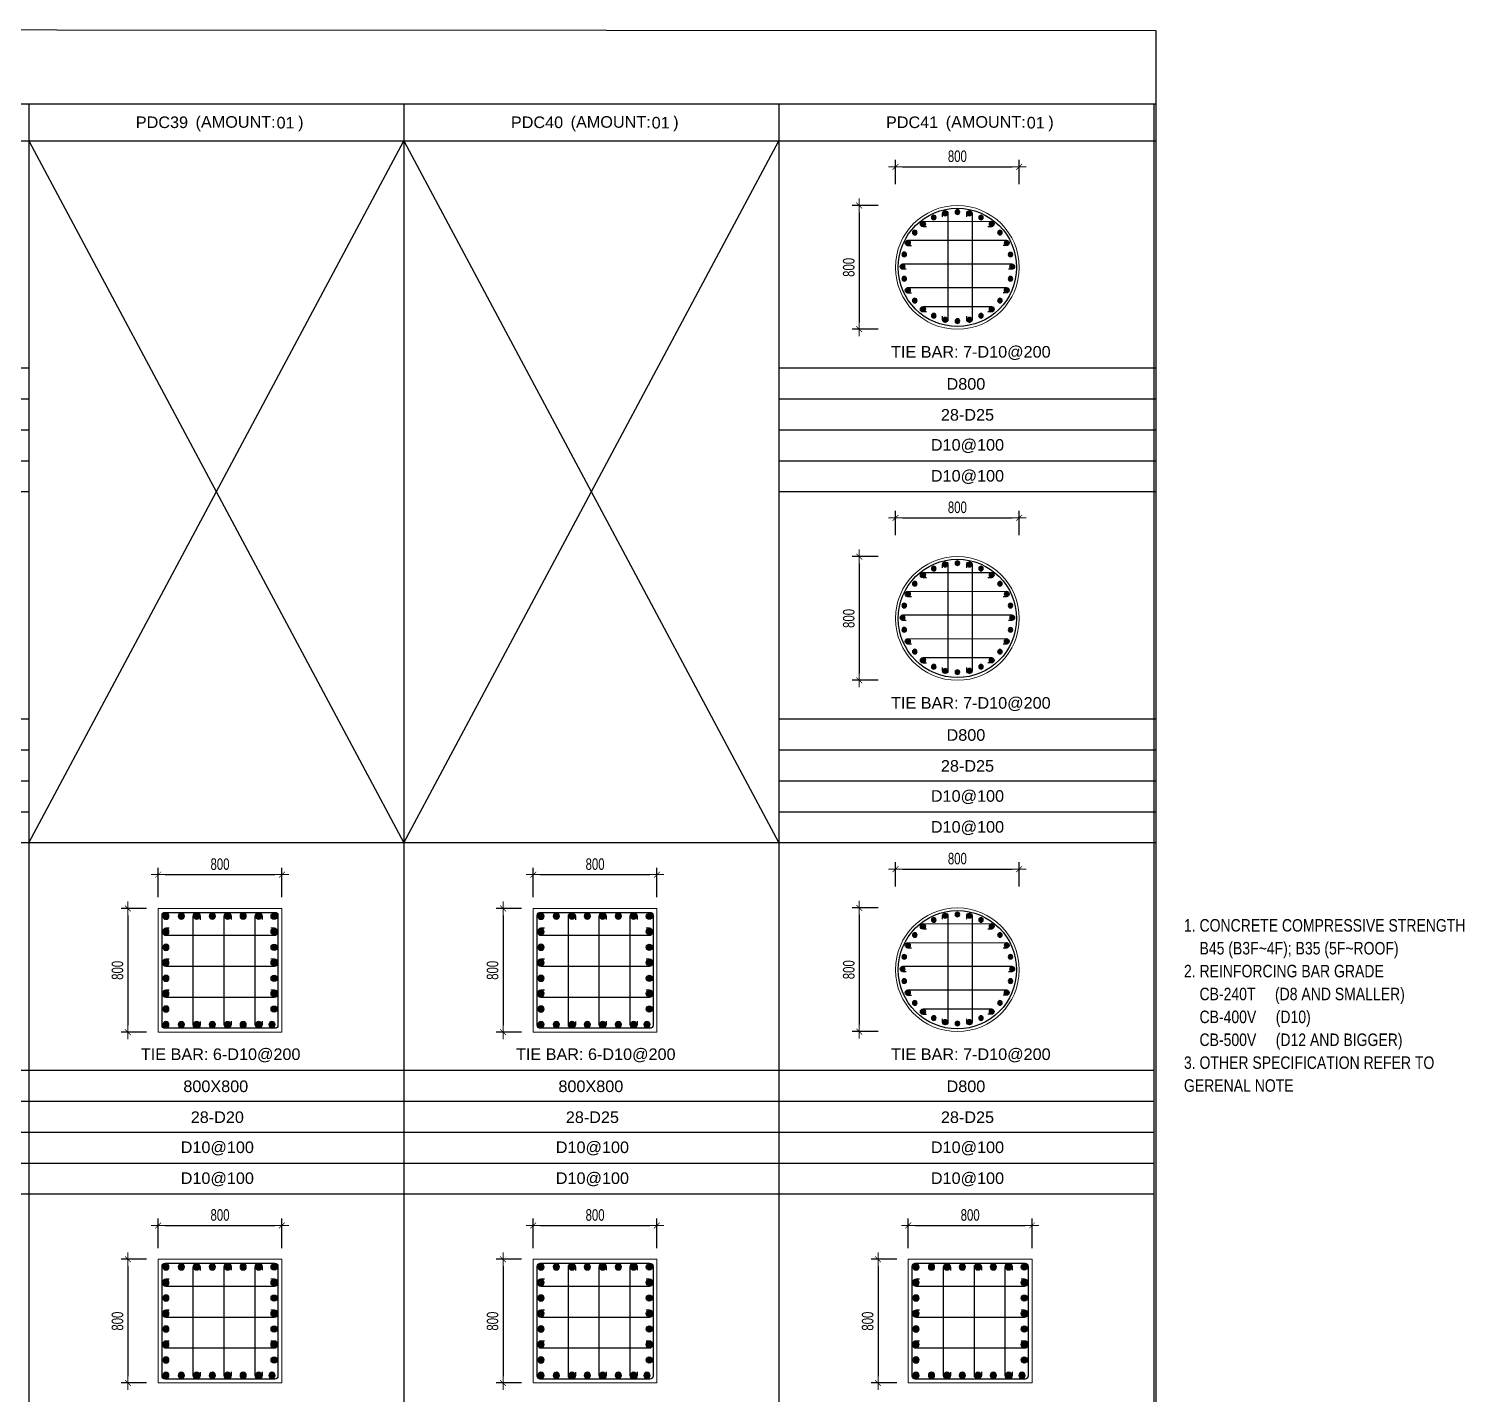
# Model space of a CAD drawing. Header units: millimetres. Extents: x 49323 to 538172, y -39336 to 181761.
# Drawn here: x 276176 to 285462, y 76256 to 85089 of the extents above; entities that cross this region are included whole.
import ezdxf
from ezdxf.enums import TextEntityAlignment as Align

# ---------------------------------------------------------------- set-up
doc = ezdxf.new("R2010")
doc.units = ezdxf.units.MM
doc.linetypes.add('CENTER2', pattern=[1.125, 0.75, -0.125, 0.125, -0.125])
doc.layers.get('Defpoints').update_dxf_attribs({"color": 151, "lineweight": 9})
for name, color, linetype in [('2', 2, 'Continuous'), ('A-ANNO-LEAD', 4, 'Continuous'), ('CEN', 1, 'CENTER2'), ('STL', 3, 'Continuous'), ('TIT1', 3, 'Continuous')]:
    doc.layers.add(name, color=color, linetype=linetype)
doc.layers.add('NDC_S_CONTINUOUS', color=3, linetype='Continuous', lineweight=20)
doc.layers.add('NDC_S_DIM', color=1, linetype='Continuous', lineweight=15)
doc.styles.add('ARIAL', font='arial.ttf', dxfattribs={"width": 0.8})
doc.styles.add('NDC_ARIAL', font='arial.ttf', dxfattribs={"width": 0.85})
doc.styles.add('NDC_DIM', font='', dxfattribs={"width": 0.75})
doc.styles.get('NDC_DIM').set_extended_font_data('Dotum')
doc.dimstyles.new('NDC_dim_30', dxfattribs={"dimscale": 30, "dimtxt": 2.5, "dimasz": 1.5, "dimexe": 1.5, "dimexo": 2.5, "dimgap": 1, "dimtad": 1, "dimdec": 0, "dimzin": 0, "dimdsep": 46, "dimtxsty": 'NDC_DIM', "dimblk": 'DIMMARK', "dimcen": 0.09, "dimdle": 1.2, "dimclrd": 1, "dimclre": 1, "dimclrt": 3, "dimadec": 0, "dimazin": 0, "dimtfac": 1, "dimtdec": 0, "dimtix": 1, "dimtofl": 0, "dimtmove": 0, "dimatfit": 3, "dimfxl": 8, "dimfxlon": 1, "dimtolj": 1, "dimtzin": 0, "dimarcsym": 0})

# ---------------------------------------------------------------- blocks, each defined once
blk = doc.blocks.new('GN')
at = {"layer": 'TIT1', "insert": (0, 0), "char_height": 81, "width": 1996.298, "attachment_point": 1, "line_spacing_factor": 1.096296, "style": 'ARIAL'}
blk.add_mtext('\\A1;1. CONCRETE COMPRESSIVE STRENGTH\\P    B45 (B3F~4F); B35 (5F~ROOF)\\P2. REINFORCING BAR GRADE\\P    CB-240T     (D8 AND SMALLER)\\P    CB-400V     (D10)\\P    CB-500V     (D12 AND BIGGER)\\P3. OTHER SPECIFICATION REFER TO GERENAL NOTE ', dxfattribs=at)
blk = doc.blocks.new('8')
at = {"layer": '2'}
blk.add_hatch(color=256, dxfattribs=at).paths.add_polyline_path([(20, 0, 0.386127), (1.9, 19.9), (-1.9, 19.9, 0.386127), (-20, 0, 1)])
blk.add_circle((0, 0), 20, dxfattribs=at)
blk = doc.blocks.new('5')
at = {"layer": 'CEN', "rotation": 180}
blk.add_blockref('8', (0, 0), dxfattribs=at)
blk = doc.blocks.new('DIMMARK')
at = {"layer": 'NDC_S_DIM', "color": 1}
blk.add_line((-1.5, 0), (1, 0), dxfattribs=at)
at = {"layer": 'NDC_S_DIM', "color": 2, "const_width": 0.1}
blk.add_lwpolyline([(-0.42, -0.42), (0.42, 0.42)], dxfattribs=at)
blk = doc.blocks.new('*D1680')
at = {"layer": 'Defpoints', "color": 0, "ltscale": 40, "transparency": 16777216}
for p in [(277813.3, 77347.9), (277013.3, 77126.5), (277813.3, 77126.5)]:
    blk.add_point(p, dxfattribs=at)
at = {"layer": 'NDC_S_DIM', "color": 1, "lineweight": -2, "ltscale": 40, "transparency": 16777216}
for p, q in [((277013.3, 77201.5), (277013.3, 77392.9)), ((277813.3, 77201.5), (277813.3, 77392.9)), ((277058.3, 77347.9), (277768.3, 77347.9))]:
    blk.add_line(p, q, dxfattribs=at)
at = {"layer": 'NDC_S_DIM', "color": 1, "lineweight": -2, "ltscale": 40, "transparency": 16777216, "xscale": 45, "yscale": 45, "zscale": 45, "rotation": 180}
blk.add_blockref('DIMMARK', (277013.3, 77347.9), dxfattribs=at)
at = {"layer": 'NDC_S_DIM', "color": 1, "lineweight": -2, "ltscale": 40, "transparency": 16777216, "xscale": 45, "yscale": 45, "zscale": 45}
blk.add_blockref('DIMMARK', (277813.3, 77347.9), dxfattribs=at)
at = {"layer": 'NDC_S_DIM', "color": 3, "ltscale": 40, "transparency": 16777216, "insert": (277413.3, 77415.5), "char_height": 75, "attachment_point": 5, "style": 'NDC_DIM'}
blk.add_mtext('\\A1;800', dxfattribs=at)
blk = doc.blocks.new('*D1681')
at = {"layer": 'Defpoints', "color": 0, "ltscale": 40, "transparency": 16777216}
for p in [(277013.3, 77129.1), (276818, 76329.1), (277013.3, 76329.1)]:
    blk.add_point(p, dxfattribs=at)
at = {"layer": 'NDC_S_DIM', "color": 1, "lineweight": -2, "ltscale": 40, "transparency": 16777216}
for p, q in [((276938.3, 77129.1), (276773, 77129.1)), ((276818, 77084.1), (276818, 76374.1)), ((276938.3, 76329.1), (276773, 76329.1))]:
    blk.add_line(p, q, dxfattribs=at)
at = {"layer": 'NDC_S_DIM', "color": 1, "lineweight": -2, "ltscale": 40, "transparency": 16777216, "xscale": 45, "yscale": 45, "zscale": 45}
for p, rotation in [((276818, 77129.1), 90), ((276818, 76329.1), 270)]:
    blk.add_blockref('DIMMARK', p, dxfattribs=dict(at, rotation=rotation))
at = {"layer": 'NDC_S_DIM', "color": 3, "ltscale": 40, "transparency": 16777216, "insert": (276750.4, 76729.1), "char_height": 75, "attachment_point": 5, "rotation": 90, "style": 'NDC_DIM'}
blk.add_mtext('\\A1;800', dxfattribs=at)
blk = doc.blocks.new('DÁDAS')
at = {"layer": 'TIT1', "color": 2, "style": 'NDC_ARIAL'}
blk.add_text('(AMOUNT:     )', height=75, dxfattribs=at).set_placement((-42061.2, 55767.2), align=Align.MIDDLE)
blk = doc.blocks.new('*D1682')
at = {"layer": 'Defpoints', "color": 0, "ltscale": 40, "transparency": 16777216}
for p in [(277813.3, 79617.3), (277013.3, 79396), (277813.3, 79396)]:
    blk.add_point(p, dxfattribs=at)
at = {"layer": 'NDC_S_DIM', "color": 1, "lineweight": -2, "ltscale": 40, "transparency": 16777216}
for p, q in [((277013.3, 79471), (277013.3, 79662.3)), ((277058.3, 79617.3), (277768.3, 79617.3)), ((277813.3, 79471), (277813.3, 79662.3))]:
    blk.add_line(p, q, dxfattribs=at)
at = {"layer": 'NDC_S_DIM', "color": 1, "lineweight": -2, "ltscale": 40, "transparency": 16777216, "xscale": 45, "yscale": 45, "zscale": 45, "rotation": 180}
blk.add_blockref('DIMMARK', (277013.3, 79617.3), dxfattribs=at)
at = {"layer": 'NDC_S_DIM', "color": 1, "lineweight": -2, "ltscale": 40, "transparency": 16777216, "xscale": 45, "yscale": 45, "zscale": 45}
blk.add_blockref('DIMMARK', (277813.3, 79617.3), dxfattribs=at)
at = {"layer": 'NDC_S_DIM', "color": 3, "ltscale": 40, "transparency": 16777216, "insert": (277413.3, 79684.9), "char_height": 75, "attachment_point": 5, "style": 'NDC_DIM'}
blk.add_mtext('\\A1;800', dxfattribs=at)
blk = doc.blocks.new('*D1683')
at = {"layer": 'Defpoints', "color": 0, "ltscale": 40, "transparency": 16777216}
for p in [(277013.3, 79398.5), (276818, 78598.5), (277013.3, 78598.5)]:
    blk.add_point(p, dxfattribs=at)
at = {"layer": 'NDC_S_DIM', "color": 1, "lineweight": -2, "ltscale": 40, "transparency": 16777216}
for p, q in [((276938.3, 79398.5), (276773, 79398.5)), ((276818, 79353.5), (276818, 78643.5)), ((276938.3, 78598.5), (276773, 78598.5))]:
    blk.add_line(p, q, dxfattribs=at)
at = {"layer": 'NDC_S_DIM', "color": 1, "lineweight": -2, "ltscale": 40, "transparency": 16777216, "xscale": 45, "yscale": 45, "zscale": 45}
for p, rotation in [((276818, 79398.5), 90), ((276818, 78598.5), 270)]:
    blk.add_blockref('DIMMARK', p, dxfattribs=dict(at, rotation=rotation))
at = {"layer": 'NDC_S_DIM', "color": 3, "ltscale": 40, "transparency": 16777216, "insert": (276750.4, 78998.5), "char_height": 75, "attachment_point": 5, "rotation": 90, "style": 'NDC_DIM'}
blk.add_mtext('\\A1;800', dxfattribs=at)
blk = doc.blocks.new('*D1170')
at = {"layer": 'Defpoints', "color": 0, "ltscale": 40, "transparency": 16777216}
for p in [(280239.4, 77347.9), (279439.4, 77126.5), (280239.4, 77126.5)]:
    blk.add_point(p, dxfattribs=at)
at = {"layer": 'NDC_S_DIM', "color": 1, "lineweight": -2, "ltscale": 40, "transparency": 16777216}
for p, q in [((279439.4, 77201.5), (279439.4, 77392.9)), ((280239.4, 77201.5), (280239.4, 77392.9)), ((279484.4, 77347.9), (280194.4, 77347.9))]:
    blk.add_line(p, q, dxfattribs=at)
at = {"layer": 'NDC_S_DIM', "color": 1, "lineweight": -2, "ltscale": 40, "transparency": 16777216, "xscale": 45, "yscale": 45, "zscale": 45, "rotation": 180}
blk.add_blockref('DIMMARK', (279439.4, 77347.9), dxfattribs=at)
at = {"layer": 'NDC_S_DIM', "color": 1, "lineweight": -2, "ltscale": 40, "transparency": 16777216, "xscale": 45, "yscale": 45, "zscale": 45}
blk.add_blockref('DIMMARK', (280239.4, 77347.9), dxfattribs=at)
at = {"layer": 'NDC_S_DIM', "color": 3, "ltscale": 40, "transparency": 16777216, "insert": (279839.4, 77415.5), "char_height": 75, "attachment_point": 5, "style": 'NDC_DIM'}
blk.add_mtext('\\A1;800', dxfattribs=at)
blk = doc.blocks.new('*D1171')
at = {"layer": 'Defpoints', "color": 0, "ltscale": 40, "transparency": 16777216}
for p in [(279439.4, 77129.1), (279244.1, 76329.1), (279439.4, 76329.1)]:
    blk.add_point(p, dxfattribs=at)
at = {"layer": 'NDC_S_DIM', "color": 1, "lineweight": -2, "ltscale": 40, "transparency": 16777216}
for p, q in [((279364.4, 77129.1), (279199.1, 77129.1)), ((279244.1, 77084.1), (279244.1, 76374.1)), ((279364.4, 76329.1), (279199.1, 76329.1))]:
    blk.add_line(p, q, dxfattribs=at)
at = {"layer": 'NDC_S_DIM', "color": 1, "lineweight": -2, "ltscale": 40, "transparency": 16777216, "xscale": 45, "yscale": 45, "zscale": 45}
for p, rotation in [((279244.1, 77129.1), 90), ((279244.1, 76329.1), 270)]:
    blk.add_blockref('DIMMARK', p, dxfattribs=dict(at, rotation=rotation))
at = {"layer": 'NDC_S_DIM', "color": 3, "ltscale": 40, "transparency": 16777216, "insert": (279176.5, 76729.1), "char_height": 75, "attachment_point": 5, "rotation": 90, "style": 'NDC_DIM'}
blk.add_mtext('\\A1;800', dxfattribs=at)
blk = doc.blocks.new('*D1172')
at = {"layer": 'Defpoints', "color": 0, "ltscale": 40, "transparency": 16777216}
for p in [(280239.4, 79617.3), (279439.4, 79396), (280239.4, 79396)]:
    blk.add_point(p, dxfattribs=at)
at = {"layer": 'NDC_S_DIM', "color": 1, "lineweight": -2, "ltscale": 40, "transparency": 16777216}
for p, q in [((279439.4, 79471), (279439.4, 79662.3)), ((279484.4, 79617.3), (280194.4, 79617.3)), ((280239.4, 79471), (280239.4, 79662.3))]:
    blk.add_line(p, q, dxfattribs=at)
at = {"layer": 'NDC_S_DIM', "color": 1, "lineweight": -2, "ltscale": 40, "transparency": 16777216, "xscale": 45, "yscale": 45, "zscale": 45, "rotation": 180}
blk.add_blockref('DIMMARK', (279439.4, 79617.3), dxfattribs=at)
at = {"layer": 'NDC_S_DIM', "color": 1, "lineweight": -2, "ltscale": 40, "transparency": 16777216, "xscale": 45, "yscale": 45, "zscale": 45}
blk.add_blockref('DIMMARK', (280239.4, 79617.3), dxfattribs=at)
at = {"layer": 'NDC_S_DIM', "color": 3, "ltscale": 40, "transparency": 16777216, "insert": (279839.4, 79684.9), "char_height": 75, "attachment_point": 5, "style": 'NDC_DIM'}
blk.add_mtext('\\A1;800', dxfattribs=at)
blk = doc.blocks.new('*D1173')
at = {"layer": 'Defpoints', "color": 0, "ltscale": 40, "transparency": 16777216}
for p in [(279439.4, 79398.5), (279244.1, 78598.5), (279439.4, 78598.5)]:
    blk.add_point(p, dxfattribs=at)
at = {"layer": 'NDC_S_DIM', "color": 1, "lineweight": -2, "ltscale": 40, "transparency": 16777216}
for p, q in [((279364.4, 79398.5), (279199.1, 79398.5)), ((279244.1, 79353.5), (279244.1, 78643.5)), ((279364.4, 78598.5), (279199.1, 78598.5))]:
    blk.add_line(p, q, dxfattribs=at)
at = {"layer": 'NDC_S_DIM', "color": 1, "lineweight": -2, "ltscale": 40, "transparency": 16777216, "xscale": 45, "yscale": 45, "zscale": 45}
for p, rotation in [((279244.1, 79398.5), 90), ((279244.1, 78598.5), 270)]:
    blk.add_blockref('DIMMARK', p, dxfattribs=dict(at, rotation=rotation))
at = {"layer": 'NDC_S_DIM', "color": 3, "ltscale": 40, "transparency": 16777216, "insert": (279176.5, 78998.5), "char_height": 75, "attachment_point": 5, "rotation": 90, "style": 'NDC_DIM'}
blk.add_mtext('\\A1;800', dxfattribs=at)
blk = doc.blocks.new('*D1180')
at = {"layer": 'Defpoints', "color": 0, "ltscale": 40, "transparency": 16777216}
for p in [(282665.5, 77347.9), (281865.5, 77126.5), (282665.5, 77126.5)]:
    blk.add_point(p, dxfattribs=at)
at = {"layer": 'NDC_S_DIM', "color": 1, "lineweight": -2, "ltscale": 40, "transparency": 16777216}
for p, q in [((281865.5, 77201.5), (281865.5, 77392.9)), ((282665.5, 77201.5), (282665.5, 77392.9)), ((281910.5, 77347.9), (282620.5, 77347.9))]:
    blk.add_line(p, q, dxfattribs=at)
at = {"layer": 'NDC_S_DIM', "color": 1, "lineweight": -2, "ltscale": 40, "transparency": 16777216, "xscale": 45, "yscale": 45, "zscale": 45, "rotation": 180}
blk.add_blockref('DIMMARK', (281865.5, 77347.9), dxfattribs=at)
at = {"layer": 'NDC_S_DIM', "color": 1, "lineweight": -2, "ltscale": 40, "transparency": 16777216, "xscale": 45, "yscale": 45, "zscale": 45}
blk.add_blockref('DIMMARK', (282665.5, 77347.9), dxfattribs=at)
at = {"layer": 'NDC_S_DIM', "color": 3, "ltscale": 40, "transparency": 16777216, "insert": (282265.5, 77415.5), "char_height": 75, "attachment_point": 5, "style": 'NDC_DIM'}
blk.add_mtext('\\A1;800', dxfattribs=at)
blk = doc.blocks.new('*D1181')
at = {"layer": 'Defpoints', "color": 0, "ltscale": 40, "transparency": 16777216}
for p in [(281865.5, 77129.1), (281670.2, 76329.1), (281865.5, 76329.1)]:
    blk.add_point(p, dxfattribs=at)
at = {"layer": 'NDC_S_DIM', "color": 1, "lineweight": -2, "ltscale": 40, "transparency": 16777216}
for p, q in [((281790.5, 77129.1), (281625.2, 77129.1)), ((281670.2, 77084.1), (281670.2, 76374.1)), ((281790.5, 76329.1), (281625.2, 76329.1))]:
    blk.add_line(p, q, dxfattribs=at)
at = {"layer": 'NDC_S_DIM', "color": 1, "lineweight": -2, "ltscale": 40, "transparency": 16777216, "xscale": 45, "yscale": 45, "zscale": 45}
for p, rotation in [((281670.2, 77129.1), 90), ((281670.2, 76329.1), 270)]:
    blk.add_blockref('DIMMARK', p, dxfattribs=dict(at, rotation=rotation))
at = {"layer": 'NDC_S_DIM', "color": 3, "ltscale": 40, "transparency": 16777216, "insert": (281602.6, 76729.1), "char_height": 75, "attachment_point": 5, "rotation": 90, "style": 'NDC_DIM'}
blk.add_mtext('\\A1;800', dxfattribs=at)
blk = doc.blocks.new('*D1220')
at = {"layer": 'Defpoints', "color": 0, "ltscale": 40, "transparency": 16777216}
for p in [(282582.7, 79653.2), (281782.7, 79465), (282582.7, 79465)]:
    blk.add_point(p, dxfattribs=at)
at = {"layer": 'NDC_S_DIM', "color": 1, "lineweight": -2, "ltscale": 40, "transparency": 16777216}
for p, q in [((281782.7, 79540), (281782.7, 79698.2)), ((282582.7, 79540), (282582.7, 79698.2)), ((281827.7, 79653.2), (282537.7, 79653.2))]:
    blk.add_line(p, q, dxfattribs=at)
at = {"layer": 'NDC_S_DIM', "color": 1, "lineweight": -2, "ltscale": 40, "transparency": 16777216, "xscale": 45, "yscale": 45, "zscale": 45, "rotation": 180}
blk.add_blockref('DIMMARK', (281782.7, 79653.2), dxfattribs=at)
at = {"layer": 'NDC_S_DIM', "color": 1, "lineweight": -2, "ltscale": 40, "transparency": 16777216, "xscale": 45, "yscale": 45, "zscale": 45}
blk.add_blockref('DIMMARK', (282582.7, 79653.2), dxfattribs=at)
at = {"layer": 'NDC_S_DIM', "color": 3, "ltscale": 40, "transparency": 16777216, "insert": (282182.7, 79720.8), "char_height": 75, "attachment_point": 5, "style": 'NDC_DIM'}
blk.add_mtext('\\A1;800', dxfattribs=at)
blk = doc.blocks.new('*D1221')
at = {"layer": 'Defpoints', "color": 0, "ltscale": 40, "transparency": 16777216}
for p in [(281745.5, 79402.2), (281548.2, 78602.2), (281745.5, 78602.2)]:
    blk.add_point(p, dxfattribs=at)
at = {"layer": 'NDC_S_DIM', "color": 1, "lineweight": -2, "ltscale": 40, "transparency": 16777216}
for p, q in [((281670.5, 79402.2), (281503.2, 79402.2)), ((281548.2, 79357.2), (281548.2, 78647.2)), ((281670.5, 78602.2), (281503.2, 78602.2))]:
    blk.add_line(p, q, dxfattribs=at)
at = {"layer": 'NDC_S_DIM', "color": 1, "lineweight": -2, "ltscale": 40, "transparency": 16777216, "xscale": 45, "yscale": 45, "zscale": 45}
for p, rotation in [((281548.2, 79402.2), 90), ((281548.2, 78602.2), 270)]:
    blk.add_blockref('DIMMARK', p, dxfattribs=dict(at, rotation=rotation))
at = {"layer": 'NDC_S_DIM', "color": 3, "ltscale": 40, "transparency": 16777216, "insert": (281480.6, 79002.2), "char_height": 75, "attachment_point": 5, "rotation": 90, "style": 'NDC_DIM'}
blk.add_mtext('\\A1;800', dxfattribs=at)
blk = doc.blocks.new('*U1041')
at = {"layer": 'STL', "xscale": -0.75, "yscale": 0.75, "zscale": 0.75, "rotation": 292.5000000000001}
blk.add_blockref('5', (0, 0), dxfattribs=at)
blk = doc.blocks.new('*U1040')
at = {"layer": 'NDC_S_DIM', "color": 0, "linetype": 'ByBlock', "lineweight": -2, "transparency": 16777216}
for p, rotation in [((-25527, 37966), 282.8571428571415), ((-25448.4, 37973.7), 269.9999999999987), ((-25370.1, 37963.8), 257.1428571428559), ((-25669.3, 37900), 308.571428571427), ((-25601.8, 37941), 295.7142857142843), ((-25296, 37936.7), 244.2857142857131), ((-25229.7, 37893.7), 231.4285714285703), ((-25768.8, 37778.7), 334.2857142857127), ((-25725.9, 37844.9), 321.4285714285699), ((-25174.7, 37837.1), 218.5714285714274), ((-25133.6, 37769.7), 205.7142857142847), ((-25796, 37704.6), 347.1428571428555), ((-25108.6, 37694.8), 192.8571428571419), ((-25100.9, 37616.2), 180), ((-25798.2, 37547.7), 12.8571428571428), ((-25110.9, 37537.9), 167.1428571428563), ((-25773.2, 37472.8), 25.71428571428561), ((-25732.1, 37405.4), 38.57142857142841), ((-25180.9, 37397.6), 141.4285714285707), ((-25138, 37463.8), 154.2857142857135), ((-25677.1, 37348.8), 51.42857142857117), ((-25610.9, 37305.8), 64.28571428571395), ((-25237.5, 37342.5), 128.5714285714279), ((-25536.7, 37278.7), 77.14285714285676), ((-25458.4, 37268.7), 89.99999999999955), ((-25379.8, 37276.5), 102.8571428571423), ((-25305, 37301.5), 115.7142857142852)]:
    blk.add_blockref('*U1041', p, dxfattribs=dict(at, rotation=rotation))
blk.add_blockref('*U1041', (-25805.9, 37626.2), dxfattribs=at)
blk = doc.blocks.new('*D1222')
at = {"layer": 'Defpoints', "color": 0, "ltscale": 40, "transparency": 16777216}
for p in [(282582.7, 81925.7), (281782.7, 81737.5), (282582.7, 81737.5)]:
    blk.add_point(p, dxfattribs=at)
at = {"layer": 'NDC_S_DIM', "color": 1, "lineweight": -2, "ltscale": 40, "transparency": 16777216}
for p, q in [((281782.7, 81812.5), (281782.7, 81970.7)), ((281827.7, 81925.7), (282537.7, 81925.7)), ((282582.7, 81812.5), (282582.7, 81970.7))]:
    blk.add_line(p, q, dxfattribs=at)
at = {"layer": 'NDC_S_DIM', "color": 1, "lineweight": -2, "ltscale": 40, "transparency": 16777216, "xscale": 45, "yscale": 45, "zscale": 45, "rotation": 180}
blk.add_blockref('DIMMARK', (281782.7, 81925.7), dxfattribs=at)
at = {"layer": 'NDC_S_DIM', "color": 1, "lineweight": -2, "ltscale": 40, "transparency": 16777216, "xscale": 45, "yscale": 45, "zscale": 45}
blk.add_blockref('DIMMARK', (282582.7, 81925.7), dxfattribs=at)
at = {"layer": 'NDC_S_DIM', "color": 3, "ltscale": 40, "transparency": 16777216, "insert": (282182.7, 81993.2), "char_height": 75, "attachment_point": 5, "style": 'NDC_DIM'}
blk.add_mtext('\\A1;800', dxfattribs=at)
blk = doc.blocks.new('*D1223')
at = {"layer": 'Defpoints', "color": 0, "ltscale": 40, "transparency": 16777216}
for p in [(281745.5, 81674.6), (281548.2, 80874.6), (281745.5, 80874.6)]:
    blk.add_point(p, dxfattribs=at)
at = {"layer": 'NDC_S_DIM', "color": 1, "lineweight": -2, "ltscale": 40, "transparency": 16777216}
for p, q in [((281670.5, 81674.6), (281503.2, 81674.6)), ((281548.2, 81629.6), (281548.2, 80919.6)), ((281670.5, 80874.6), (281503.2, 80874.6))]:
    blk.add_line(p, q, dxfattribs=at)
at = {"layer": 'NDC_S_DIM', "color": 1, "lineweight": -2, "ltscale": 40, "transparency": 16777216, "xscale": 45, "yscale": 45, "zscale": 45}
for p, rotation in [((281548.2, 81674.6), 90), ((281548.2, 80874.6), 270)]:
    blk.add_blockref('DIMMARK', p, dxfattribs=dict(at, rotation=rotation))
at = {"layer": 'NDC_S_DIM', "color": 3, "ltscale": 40, "transparency": 16777216, "insert": (281480.6, 81274.6), "char_height": 75, "attachment_point": 5, "rotation": 90, "style": 'NDC_DIM'}
blk.add_mtext('\\A1;800', dxfattribs=at)
blk = doc.blocks.new('*U1043')
at = {"layer": 'STL', "xscale": -0.75, "yscale": 0.75, "zscale": 0.75, "rotation": 292.5000000000001}
blk.add_blockref('5', (0, 0), dxfattribs=at)
blk = doc.blocks.new('*U1042')
at = {"layer": 'NDC_S_DIM', "color": 0, "linetype": 'ByBlock', "lineweight": -2, "transparency": 16777216}
for p, rotation in [((-25527, 37966), 282.8571428571415), ((-25448.4, 37973.7), 269.9999999999987), ((-25370.1, 37963.8), 257.1428571428559), ((-25669.3, 37900), 308.571428571427), ((-25601.8, 37941), 295.7142857142843), ((-25296, 37936.7), 244.2857142857131), ((-25229.7, 37893.7), 231.4285714285703), ((-25768.8, 37778.7), 334.2857142857127), ((-25725.9, 37844.9), 321.4285714285699), ((-25174.7, 37837.1), 218.5714285714274), ((-25133.6, 37769.7), 205.7142857142847), ((-25796, 37704.6), 347.1428571428555), ((-25108.6, 37694.8), 192.8571428571419), ((-25100.9, 37616.2), 180), ((-25798.2, 37547.7), 12.8571428571428), ((-25110.9, 37537.9), 167.1428571428563), ((-25773.2, 37472.8), 25.71428571428561), ((-25732.1, 37405.4), 38.57142857142841), ((-25180.9, 37397.6), 141.4285714285707), ((-25138, 37463.8), 154.2857142857135), ((-25677.1, 37348.8), 51.42857142857117), ((-25610.9, 37305.8), 64.28571428571395), ((-25237.5, 37342.5), 128.5714285714279), ((-25536.7, 37278.7), 77.14285714285676), ((-25458.4, 37268.7), 89.99999999999955), ((-25379.8, 37276.5), 102.8571428571423), ((-25305, 37301.5), 115.7142857142852)]:
    blk.add_blockref('*U1043', p, dxfattribs=dict(at, rotation=rotation))
blk.add_blockref('*U1043', (-25805.9, 37626.2), dxfattribs=at)
blk = doc.blocks.new('*D1224')
at = {"layer": 'Defpoints', "color": 0, "ltscale": 40, "transparency": 16777216}
for p in [(282582.7, 84196.7), (281782.7, 84008.5), (282582.7, 84008.5)]:
    blk.add_point(p, dxfattribs=at)
at = {"layer": 'NDC_S_DIM', "color": 1, "lineweight": -2, "ltscale": 40, "transparency": 16777216}
for p, q in [((281782.7, 84083.5), (281782.7, 84241.7)), ((282582.7, 84083.5), (282582.7, 84241.7)), ((281827.7, 84196.7), (282537.7, 84196.7))]:
    blk.add_line(p, q, dxfattribs=at)
at = {"layer": 'NDC_S_DIM', "color": 1, "lineweight": -2, "ltscale": 40, "transparency": 16777216, "xscale": 45, "yscale": 45, "zscale": 45, "rotation": 180}
blk.add_blockref('DIMMARK', (281782.7, 84196.7), dxfattribs=at)
at = {"layer": 'NDC_S_DIM', "color": 1, "lineweight": -2, "ltscale": 40, "transparency": 16777216, "xscale": 45, "yscale": 45, "zscale": 45}
blk.add_blockref('DIMMARK', (282582.7, 84196.7), dxfattribs=at)
at = {"layer": 'NDC_S_DIM', "color": 3, "ltscale": 40, "transparency": 16777216, "insert": (282182.7, 84264.2), "char_height": 75, "attachment_point": 5, "style": 'NDC_DIM'}
blk.add_mtext('\\A1;800', dxfattribs=at)
blk = doc.blocks.new('*D1225')
at = {"layer": 'Defpoints', "color": 0, "ltscale": 40, "transparency": 16777216}
for p in [(281745.5, 83945.6), (281548.2, 83145.6), (281745.5, 83145.6)]:
    blk.add_point(p, dxfattribs=at)
at = {"layer": 'NDC_S_DIM', "color": 1, "lineweight": -2, "ltscale": 40, "transparency": 16777216}
for p, q in [((281670.5, 83945.6), (281503.2, 83945.6)), ((281548.2, 83900.6), (281548.2, 83190.6)), ((281670.5, 83145.6), (281503.2, 83145.6))]:
    blk.add_line(p, q, dxfattribs=at)
at = {"layer": 'NDC_S_DIM', "color": 1, "lineweight": -2, "ltscale": 40, "transparency": 16777216, "xscale": 45, "yscale": 45, "zscale": 45}
for p, rotation in [((281548.2, 83945.6), 90), ((281548.2, 83145.6), 270)]:
    blk.add_blockref('DIMMARK', p, dxfattribs=dict(at, rotation=rotation))
at = {"layer": 'NDC_S_DIM', "color": 3, "ltscale": 40, "transparency": 16777216, "insert": (281480.6, 83545.6), "char_height": 75, "attachment_point": 5, "rotation": 90, "style": 'NDC_DIM'}
blk.add_mtext('\\A1;800', dxfattribs=at)
blk = doc.blocks.new('*U1039')
at = {"layer": 'STL', "xscale": -0.75, "yscale": 0.75, "zscale": 0.75, "rotation": 292.5000000000001}
blk.add_blockref('5', (0, 0), dxfattribs=at)
blk = doc.blocks.new('*U1038')
at = {"layer": 'NDC_S_DIM', "color": 0, "linetype": 'ByBlock', "lineweight": -2, "transparency": 16777216}
for p, rotation in [((-25527, 37966), 282.8571428571415), ((-25448.4, 37973.7), 269.9999999999987), ((-25370.1, 37963.8), 257.1428571428559), ((-25669.3, 37900), 308.571428571427), ((-25601.8, 37941), 295.7142857142843), ((-25296, 37936.7), 244.2857142857131), ((-25229.7, 37893.7), 231.4285714285703), ((-25768.8, 37778.7), 334.2857142857127), ((-25725.9, 37844.9), 321.4285714285699), ((-25174.7, 37837.1), 218.5714285714274), ((-25133.6, 37769.7), 205.7142857142847), ((-25796, 37704.6), 347.1428571428555), ((-25108.6, 37694.8), 192.8571428571419), ((-25100.9, 37616.2), 180), ((-25798.2, 37547.7), 12.8571428571428), ((-25110.9, 37537.9), 167.1428571428563), ((-25773.2, 37472.8), 25.71428571428561), ((-25732.1, 37405.4), 38.57142857142841), ((-25180.9, 37397.6), 141.4285714285707), ((-25138, 37463.8), 154.2857142857135), ((-25677.1, 37348.8), 51.42857142857117), ((-25610.9, 37305.8), 64.28571428571395), ((-25237.5, 37342.5), 128.5714285714279), ((-25536.7, 37278.7), 77.14285714285676), ((-25458.4, 37268.7), 89.99999999999955), ((-25379.8, 37276.5), 102.8571428571423), ((-25305, 37301.5), 115.7142857142852)]:
    blk.add_blockref('*U1039', p, dxfattribs=dict(at, rotation=rotation))
blk.add_blockref('*U1039', (-25805.9, 37626.2), dxfattribs=at)

msp = doc.modelspace()

# ---------------------------------------------------------------- linework, layer by layer
at = {"layer": '2', "elevation": 0}
for points in [[(282086.7, 83872.2), (282086.7, 83894.3, -1), (282121.8, 83894.3), (282121.8, 83206.9, -1), (282086.7, 83206.9), (282086.7, 83229.1)], [(282243.6, 83872.2), (282243.6, 83894.3, -1), (282278.7, 83894.3), (282278.7, 83206.9, -1), (282243.6, 83206.9), (282243.6, 83229.1)], [(281982.9, 83808.3), (281960.7, 83808.3, -1), (281960.7, 83843.3), (282402.5, 83843.8, -1), (282402.5, 83808.7), (282380.4, 83808.7)], [(281885, 83685.6), (281862.9, 83685.6, -1), (281862.9, 83720.6), (282500.3, 83721.1, -1), (282500.3, 83686.1), (282478.2, 83686.1)], [(281852.3, 83533.1), (281830.2, 83533.1, -1), (281830.2, 83568.1), (282535.2, 83568.1, -1), (282535.2, 83533.1), (282513, 83533.1)], [(281885, 83379.7), (281862.9, 83379.7, -1), (281862.9, 83414.7), (282500.3, 83415.2, -1), (282500.3, 83380.1), (282478.2, 83380.1)], [(281982.9, 83257), (281960.7, 83257, -1), (281960.7, 83292), (282402.5, 83292.5, -1), (282402.5, 83257.5), (282380.4, 83257.5)], [(282086.7, 81601.2), (282086.7, 81623.3, -1), (282121.8, 81623.3), (282121.8, 80935.9, -1), (282086.7, 80935.9), (282086.7, 80958.1)], [(282243.6, 81601.2), (282243.6, 81623.3, -1), (282278.7, 81623.3), (282278.7, 80935.9, -1), (282243.6, 80935.9), (282243.6, 80958.1)], [(281982.9, 81537.3), (281960.7, 81537.3, -1), (281960.7, 81572.3), (282402.5, 81572.8, -1), (282402.5, 81537.7), (282380.4, 81537.7)], [(281885, 81414.6), (281862.9, 81414.6, -1), (281862.9, 81449.6), (282500.3, 81450.1, -1), (282500.3, 81415.1), (282478.2, 81415.1)], [(281852.3, 81262.1), (281830.2, 81262.1, -1), (281830.2, 81297.1), (282535.2, 81297.1, -1), (282535.2, 81262.1), (282513, 81262.1)], [(281885, 81108.7), (281862.9, 81108.7, -1), (281862.9, 81143.7), (282500.3, 81144.2, -1), (282500.3, 81109.1), (282478.2, 81109.1)], [(281982.9, 80986), (281960.7, 80986, -1), (281960.7, 81021), (282402.5, 81021.5, -1), (282402.5, 80986.5), (282380.4, 80986.5)], [(281982.9, 79264.8), (281960.7, 79264.8, -1), (281960.7, 79299.8), (282402.5, 79300.3, -1), (282402.5, 79265.3), (282380.4, 79265.3)], [(282086.7, 79328.7), (282086.7, 79350.9, -1), (282121.8, 79350.9), (282121.8, 78663.5, -1), (282086.7, 78663.5), (282086.7, 78685.6)], [(282243.6, 79328.7), (282243.6, 79350.9, -1), (282278.7, 79350.9), (282278.7, 78663.5, -1), (282243.6, 78663.5), (282243.6, 78685.6)], [(281885, 79142.1), (281862.9, 79142.1, -1), (281862.9, 79177.1), (282500.3, 79177.6, -1), (282500.3, 79142.6), (282478.2, 79142.6)], [(281852.3, 78989.6), (281830.2, 78989.6, -1), (281830.2, 79024.7), (282535.2, 79024.7, -1), (282535.2, 78989.6), (282513, 78989.6)], [(281885, 78836.2), (281862.9, 78836.2, -1), (281862.9, 78871.2), (282500.3, 78871.7, -1), (282500.3, 78836.7), (282478.2, 78836.7)], [(281982.9, 78713.5), (281960.7, 78713.5, -1), (281960.7, 78748.6), (282402.5, 78749, -1), (282402.5, 78714), (282380.4, 78714)], [(282137.8, 76398.7), (282137.8, 76376.6, -1), (282092.8, 76376.6), (282092.8, 77078.6, -1), (282137.8, 77078.6), (282137.8, 77056.4)], [(282337.8, 76400.2), (282337.8, 76378.1, -1), (282292.8, 76378.1), (282292.8, 77080.1, -1), (282337.8, 77080.1), (282337.8, 77057.9)], [(282537.8, 76400.2), (282537.8, 76378.1, -1), (282492.8, 76378.1), (282492.8, 77080.1, -1), (282537.8, 77080.1), (282537.8, 77057.9)], [(281937.4, 77000.6), (281915.3, 77000.6, 1), (281915.3, 76955.6), (282617.3, 76955.6, 1), (282617.3, 77000.6), (282595.2, 77000.6)], [(281937.4, 76800.6), (281915.3, 76800.6, 1), (281915.3, 76755.6), (282617.3, 76755.6, 1), (282617.3, 76800.6), (282595.2, 76800.6)], [(281937.4, 76600.6), (281915.3, 76600.6, 1), (281915.3, 76555.6), (282617.3, 76555.6, 1), (282617.3, 76600.6), (282595.2, 76600.6)]]:
    msp.add_lwpolyline(points, format="xyb", dxfattribs=at)
at = {"layer": '2', "lineweight": -2, "ltscale": 1000}
for points in [[(277788.3, 79353.5), (277788.3, 78643.5, -0.414214), (277768.3, 78623.5), (277058.3, 78623.5, -0.414214), (277038.3, 78643.5), (277038.3, 79353.5, -0.414214), (277058.3, 79373.5), (277768.3, 79373.5, -0.414214)], [(280214.4, 79353.5), (280214.4, 78643.5, -0.414214), (280194.4, 78623.5), (279484.4, 78623.5, -0.414214), (279464.4, 78643.5), (279464.4, 79353.5, -0.414214), (279484.4, 79373.5), (280194.4, 79373.5, -0.414214)], [(277788.3, 77084.1), (277788.3, 76374.1, -0.414214), (277768.3, 76354.1), (277058.3, 76354.1, -0.414214), (277038.3, 76374.1), (277038.3, 77084.1, -0.414214), (277058.3, 77104.1), (277768.3, 77104.1, -0.414214)], [(280214.4, 77084.1), (280214.4, 76374.1, -0.414214), (280194.4, 76354.1), (279484.4, 76354.1, -0.414214), (279464.4, 76374.1), (279464.4, 77084.1, -0.414214), (279484.4, 77104.1), (280194.4, 77104.1, -0.414214)]]:
    msp.add_lwpolyline(points, format="xyb", close=True, dxfattribs=at)
at = {"layer": '2'}
for points in [[(277285.6, 78668.2), (277285.6, 78646, -1), (277240.6, 78646), (277240.6, 79348, -1), (277285.6, 79348), (277285.6, 79325.9)], [(277485.6, 78669.6), (277485.6, 78647.5, -1), (277440.6, 78647.5), (277440.6, 79349.5, -1), (277485.6, 79349.5), (277485.6, 79327.4)], [(277685.6, 78669.6), (277685.6, 78647.5, -1), (277640.6, 78647.5), (277640.6, 79349.5, -1), (277685.6, 79349.5), (277685.6, 79327.4)], [(279711.7, 78668.2), (279711.7, 78646, -1), (279666.7, 78646), (279666.7, 79348, -1), (279711.7, 79348), (279711.7, 79325.9)], [(279911.7, 78669.6), (279911.7, 78647.5, -1), (279866.7, 78647.5), (279866.7, 79349.5, -1), (279911.7, 79349.5), (279911.7, 79327.4)], [(280111.7, 78669.6), (280111.7, 78647.5, -1), (280066.7, 78647.5), (280066.7, 79349.5, -1), (280111.7, 79349.5), (280111.7, 79327.4)], [(277085.2, 79270.1), (277063.1, 79270.1, 1), (277063.1, 79225), (277765.2, 79225, 1), (277765.2, 79270.1), (277743, 79270.1)], [(279511.3, 79270.1), (279489.2, 79270.1, 1), (279489.2, 79225), (280191.2, 79225, 1), (280191.2, 79270.1), (280169.1, 79270.1)], [(277085.2, 79070.1), (277063.1, 79070.1, 1), (277063.1, 79025), (277765.2, 79025, 1), (277765.2, 79070.1), (277743, 79070.1)], [(279511.3, 79070.1), (279489.2, 79070.1, 1), (279489.2, 79025), (280191.2, 79025, 1), (280191.2, 79070.1), (280169.1, 79070.1)], [(277085.2, 78870.1), (277063.1, 78870.1, 1), (277063.1, 78825), (277765.2, 78825, 1), (277765.2, 78870.1), (277743, 78870.1)], [(279511.3, 78870.1), (279489.2, 78870.1, 1), (279489.2, 78825), (280191.2, 78825, 1), (280191.2, 78870.1), (280169.1, 78870.1)], [(277285.6, 76398.7), (277285.6, 76376.6, -1), (277240.6, 76376.6), (277240.6, 77078.6, -1), (277285.6, 77078.6), (277285.6, 77056.4)], [(277485.6, 76400.2), (277485.6, 76378.1, -1), (277440.6, 76378.1), (277440.6, 77080.1, -1), (277485.6, 77080.1), (277485.6, 77057.9)], [(277685.6, 76400.2), (277685.6, 76378.1, -1), (277640.6, 76378.1), (277640.6, 77080.1, -1), (277685.6, 77080.1), (277685.6, 77057.9)], [(279711.7, 76398.7), (279711.7, 76376.6, -1), (279666.7, 76376.6), (279666.7, 77078.6, -1), (279711.7, 77078.6), (279711.7, 77056.4)], [(279911.7, 76400.2), (279911.7, 76378.1, -1), (279866.7, 76378.1), (279866.7, 77080.1, -1), (279911.7, 77080.1), (279911.7, 77057.9)], [(280111.7, 76400.2), (280111.7, 76378.1, -1), (280066.7, 76378.1), (280066.7, 77080.1, -1), (280111.7, 77080.1), (280111.7, 77057.9)], [(277085.2, 77000.6), (277063.1, 77000.6, 1), (277063.1, 76955.6), (277765.2, 76955.6, 1), (277765.2, 77000.6), (277743, 77000.6)], [(279511.3, 77000.6), (279489.2, 77000.6, 1), (279489.2, 76955.6), (280191.2, 76955.6, 1), (280191.2, 77000.6), (280169.1, 77000.6)], [(277085.2, 76800.6), (277063.1, 76800.6, 1), (277063.1, 76755.6), (277765.2, 76755.6, 1), (277765.2, 76800.6), (277743, 76800.6)], [(279511.3, 76800.6), (279489.2, 76800.6, 1), (279489.2, 76755.6), (280191.2, 76755.6, 1), (280191.2, 76800.6), (280169.1, 76800.6)], [(277085.2, 76600.6), (277063.1, 76600.6, 1), (277063.1, 76555.6), (277765.2, 76555.6, 1), (277765.2, 76600.6), (277743, 76600.6)], [(279511.3, 76600.6), (279489.2, 76600.6, 1), (279489.2, 76555.6), (280191.2, 76555.6, 1), (280191.2, 76600.6), (280169.1, 76600.6)]]:
    msp.add_lwpolyline(points, format="xyb", dxfattribs=at)
at = {"layer": '2', "lineweight": -2, "ltscale": 1000, "elevation": 0}
msp.add_lwpolyline([(282640.5, 77084.1), (282640.5, 76374.1, -0.414214), (282620.5, 76354.1), (281910.5, 76354.1, -0.414214), (281890.5, 76374.1), (281890.5, 77084.1, -0.414214), (281910.5, 77104.1), (282620.5, 77104.1, -0.414214)], format="xyb", close=True, dxfattribs=at)
at = {"layer": '2', "lineweight": -2, "ltscale": 1000}
for centre in [(282182.7, 83545.6), (282182.7, 81274.6), (282182.7, 79002.2)]:
    msp.add_circle(centre, 382.5, dxfattribs=at)
at = {"layer": 'A-ANNO-LEAD'}
msp.add_lwpolyline([(262133.7, 68469.5), (283468.6, 68456.3), (283468.6, 85076.3), (262133.7, 85089.5)], close=True, dxfattribs=at)
at = {"layer": 'NDC_S_CONTINUOUS', "ltscale": 70}
for points in [[(277813.3, 79398.5), (277813.3, 78598.5), (277013.3, 78598.5), (277013.3, 79398.5), (277813.3, 79398.5)], [(280239.4, 79398.5), (280239.4, 78598.5), (279439.4, 78598.5), (279439.4, 79398.5), (280239.4, 79398.5)], [(277813.3, 77129.1), (277813.3, 76329.1), (277013.3, 76329.1), (277013.3, 77129.1), (277813.3, 77129.1)], [(280239.4, 77129.1), (280239.4, 76329.1), (279439.4, 76329.1), (279439.4, 77129.1), (280239.4, 77129.1)]]:
    msp.add_lwpolyline(points, dxfattribs=at)
at = {"layer": 'NDC_S_CONTINUOUS', "ltscale": 70, "elevation": 0}
msp.add_lwpolyline([(282665.5, 77129.1), (282665.5, 76329.1), (281865.5, 76329.1), (281865.5, 77129.1), (282665.5, 77129.1)], dxfattribs=at)
at = {"layer": 'NDC_S_CONTINUOUS', "ltscale": 70}
for centre in [(282182.7, 83545.6), (282182.7, 81274.6), (282182.7, 79002.2)]:
    msp.add_circle(centre, 400, dxfattribs=at)
at = {"layer": 'TIT1', "color": 2}
msp.add_line((262133.8, 84604.2), (283468.8, 84604.2), dxfattribs=at)
at = {"layer": 'TIT1'}
for p, q in [((276175.9, 84604.2), (276175.9, 68469.5)), ((278602, 84604.2), (278602, 68469.5)), ((281028.1, 84604.2), (281028.1, 68469.5)), ((283454.2, 84604.2), (283454.2, 68469.5)), ((283454.2, 84604.2), (283454.2, 68469.5)), ((262133.8, 84364.2), (283468.8, 84364.2)), ((276175.9, 82093.1), (271323.8, 82093.1)), ((283454.2, 82093.1), (281028.1, 82093.1)), ((283469.3, 82093.1), (283454.2, 82093.1)), ((283454.2, 79822.1), (271323.8, 79822.1)), ((283467.9, 79822.1), (283454.2, 79822.1)), ((283454.2, 77549.7), (262131.5, 77549.7))]:
    msp.add_line(p, q, dxfattribs=at)
at = {"layer": 'TIT1', "color": 8}
for p, q in [((276175.9, 79822.1), (278602, 84364.2)), ((276175.9, 84364.2), (278602, 79822.1)), ((278602, 79822.1), (281028.1, 84364.2)), ((278602, 84364.2), (281028.1, 79822.1)), ((276175.9, 82893.1), (271323.8, 82893.1)), ((283454.2, 82893.1), (281028.1, 82893.1)), ((283469.3, 82893.1), (283454.2, 82893.1)), ((276175.9, 82693.1), (271323.8, 82693.1)), ((283454.2, 82693.1), (281028.1, 82693.1)), ((283469.3, 82693.1), (283454.2, 82693.1)), ((276175.9, 82493.1), (271323.8, 82493.1)), ((283454.2, 82493.1), (281028.1, 82493.1)), ((283469.3, 82493.1), (283454.2, 82493.1)), ((276175.9, 82293.1), (271323.8, 82293.1)), ((283454.2, 82293.1), (281028.1, 82293.1)), ((283469.3, 82293.1), (283454.2, 82293.1)), ((276175.9, 80622.1), (271323.8, 80622.1)), ((283454.2, 80622.1), (281028.1, 80622.1)), ((283467.9, 80622.1), (283454.2, 80622.1)), ((276175.9, 80422.1), (271323.8, 80422.1)), ((283454.2, 80422.1), (281028.1, 80422.1)), ((283467.9, 80422.1), (283454.2, 80422.1)), ((276175.9, 80222.1), (271323.8, 80222.1)), ((283454.2, 80222.1), (281028.1, 80222.1)), ((283467.9, 80222.1), (283454.2, 80222.1)), ((276175.9, 80022.1), (271323.8, 80022.1)), ((283454.2, 80022.1), (281028.1, 80022.1)), ((283467.9, 80022.1), (283454.2, 80022.1)), ((283454.2, 78349.7), (271323.8, 78349.7)), ((283454.2, 78149.7), (271323.8, 78149.7)), ((283454.2, 77949.7), (271323.8, 77949.7)), ((283454.2, 77749.7), (271323.8, 77749.7))]:
    msp.add_line(p, q, dxfattribs=at)

# ---------------------------------------------------------------- block references
at = {"layer": 'NDC_S_DIM'}
for name, p in [('DÁDAS', (319665.6, 28709.8)), ('DÁDAS', (322091.6, 28709.8)), ('DÁDAS', (324517.7, 28709.8)), ('GN', (283648.4, 79330))]:
    msp.add_blockref(name, p, dxfattribs=at)
at = {"layer": 'NDC_S_DIM', "rotation": 0.8126515942541631}
for name, p in [('*U1038', (308167.1, 46294.2)), ('*U1042', (308167.1, 44023.2)), ('*U1040', (308167.1, 41750.7))]:
    msp.add_blockref(name, p, dxfattribs=at)
at = {"layer": 'STL', "xscale": -1}
for p in [(277063.1, 79348.5), (279489.2, 79348.5), (277063.1, 79247.6), (279489.2, 79247.6), (277063.1, 79147.6), (279489.2, 79147.6), (277063.1, 79047.6), (279489.2, 79047.6), (277063.1, 78947.6), (279489.2, 78947.6), (277063.1, 78847.6), (279489.2, 78847.6), (277063.1, 78747.6), (279489.2, 78747.6), (277063.1, 78647.6), (279489.2, 78647.6), (277063.1, 77079.1), (279489.2, 77079.1), (281915.3, 77079.1), (277063.1, 76978.1), (279489.2, 76978.1), (281915.3, 76978.1), (277063.1, 76878.1), (279489.2, 76878.1), (281915.3, 76878.1), (277063.1, 76778.1), (279489.2, 76778.1), (281915.3, 76778.1), (277063.1, 76678.1), (279489.2, 76678.1), (281915.3, 76678.1), (277063.1, 76578.1), (279489.2, 76578.1), (281915.3, 76578.1), (277063.1, 76478.1), (279489.2, 76478.1), (281915.3, 76478.1), (277063.1, 76378.1), (279489.2, 76378.1), (281915.3, 76378.1)]:
    msp.add_blockref('5', p, dxfattribs=at)
at = {"layer": 'STL', "xscale": -1, "rotation": 270}
for p in [(277163.1, 79349.5), (277263.1, 79349.5), (277363.1, 79349.5), (277463.1, 79349.5), (277563.1, 79349.5), (277663.1, 79349.5), (279589.2, 79349.5), (279689.2, 79349.5), (279789.2, 79349.5), (279889.2, 79349.5), (279989.2, 79349.5), (280089.2, 79349.5), (277063.1, 78647.6), (277163.1, 78647.6), (277263.1, 78647.6), (277363.1, 78647.6), (277463.1, 78647.6), (277563.1, 78647.6), (277663.1, 78647.6), (277749, 78647.6), (279489.2, 78647.6), (279589.2, 78647.6), (279689.2, 78647.6), (279789.2, 78647.6), (279889.2, 78647.6), (279989.2, 78647.6), (280089.2, 78647.6), (280175.1, 78647.6), (277163.1, 77080.1), (277263.1, 77080.1), (277363.1, 77080.1), (277463.1, 77080.1), (277563.1, 77080.1), (277663.1, 77080.1), (279589.2, 77080.1), (279689.2, 77080.1), (279789.2, 77080.1), (279889.2, 77080.1), (279989.2, 77080.1), (280089.2, 77080.1), (282015.3, 77080.1), (282115.3, 77080.1), (282215.3, 77080.1), (282315.3, 77080.1), (282415.3, 77080.1), (282515.3, 77080.1), (277063.1, 76378.1), (277163.1, 76378.1), (277263.1, 76378.1), (277363.1, 76378.1), (277463.1, 76378.1), (277563.1, 76378.1), (277663.1, 76378.1), (277749, 76378.1), (279489.2, 76378.1), (279589.2, 76378.1), (279689.2, 76378.1), (279789.2, 76378.1), (279889.2, 76378.1), (279989.2, 76378.1), (280089.2, 76378.1), (280175.1, 76378.1), (281915.3, 76378.1), (282015.3, 76378.1), (282115.3, 76378.1), (282215.3, 76378.1), (282315.3, 76378.1), (282415.3, 76378.1), (282515.3, 76378.1), (282601.2, 76378.1)]:
    msp.add_blockref('5', p, dxfattribs=at)
at = {"layer": 'STL'}
for p in [(277763.6, 79348.5), (280189.7, 79348.5), (277763.6, 79247.6), (280189.7, 79247.6), (277763.6, 79147.6), (280189.7, 79147.6), (277763.6, 79047.6), (280189.7, 79047.6), (277763.6, 78947.6), (280189.7, 78947.6), (277763.6, 78847.6), (280189.7, 78847.6), (277763.6, 78747.6), (280189.7, 78747.6), (277763.6, 77079.1), (280189.7, 77079.1), (282615.8, 77079.1), (277763.6, 76978.1), (280189.7, 76978.1), (282615.8, 76978.1), (277763.6, 76878.1), (280189.7, 76878.1), (282615.8, 76878.1), (277763.6, 76778.1), (280189.7, 76778.1), (282615.8, 76778.1), (277763.6, 76678.1), (280189.7, 76678.1), (282615.8, 76678.1), (277763.6, 76578.1), (280189.7, 76578.1), (282615.8, 76578.1), (277763.6, 76478.1), (280189.7, 76478.1), (282615.8, 76478.1)]:
    msp.add_blockref('5', p, dxfattribs=at)

# ---------------------------------------------------------------- texts
at = {"layer": 'TIT1', "color": 2, "style": 'NDC_ARIAL'}
for s, p in [('PDC39', (277037.7, 84484.2)), ('01', (277837.5, 84481.5)), ('PDC40', (279463.8, 84484.2)), ('01', (280263.6, 84481.5)), ('PDC41', (281889.9, 84484.2)), ('01', (282689.7, 84481.5))]:
    msp.add_text(s, height=75, dxfattribs=at).set_placement(p, align=Align.MIDDLE)
at = {"layer": 'TIT1', "style": 'NDC_ARIAL'}
for s, p in [('TIE BAR: 7-D10@200', (282269.9, 82993.7)), ('D800', (282238.1, 82791.8)), ('28-D25', (282248.1, 82591.8)), ('D10@100', (282248.1, 82391.8)), ('D10@100', (282248.1, 82191.8)), ('TIE BAR: 7-D10@200', (282269.9, 80722.7)), ('D800', (282238.1, 80520.8)), ('28-D25', (282248.1, 80320.8)), ('D10@100', (282248.1, 80120.8)), ('D10@100', (282248.1, 79920.8)), ('TIE BAR: 6-D10@200', (277417.7, 78450.3)), ('TIE BAR: 6-D10@200', (279843.8, 78450.3)), ('TIE BAR: 7-D10@200', (282269.9, 78450.3)), ('800X800', (277385.9, 78248.4)), ('800X800', (279812, 78248.4)), ('D800', (282238.1, 78248.4)), ('28-D20', (277395.9, 78048.4)), ('28-D25', (279822, 78048.4)), ('28-D25', (282248.1, 78048.4)), ('D10@100', (277395.9, 77848.4)), ('D10@100', (279822, 77848.4)), ('D10@100', (282248.1, 77848.4)), ('D10@100', (277395.9, 77648.4)), ('D10@100', (279822, 77648.4)), ('D10@100', (282248.1, 77648.4))]:
    msp.add_text(s, height=75, dxfattribs=at).set_placement(p, align=Align.MIDDLE)

# ---------------------------------------------------------------- dimensions: what is measured, and where the dimension line sits
at = {"layer": 'NDC_S_DIM', "ltscale": 40}
for base, p1, p2, picture, middle in [((282582.7, 84196.7), (281782.7, 84008.5), (282582.7, 84008.5), '*D1224', (282182.7, 84264.2)), ((282582.7, 81925.7), (281782.7, 81737.5), (282582.7, 81737.5), '*D1222', (282182.7, 81993.2)), ((282582.7, 79653.2), (281782.7, 79465), (282582.7, 79465), '*D1220', (282182.7, 79720.8)), ((277813.3, 79617.3), (277013.3, 79396), (277813.3, 79396), '*D1682', (277413.3, 79684.9)), ((280239.4, 79617.3), (279439.4, 79396), (280239.4, 79396), '*D1172', (279839.4, 79684.9)), ((277813.3, 77347.9), (277013.3, 77126.5), (277813.3, 77126.5), '*D1680', (277413.3, 77415.5)), ((280239.4, 77347.9), (279439.4, 77126.5), (280239.4, 77126.5), '*D1170', (279839.4, 77415.5)), ((282665.5, 77347.9), (281865.5, 77126.5), (282665.5, 77126.5), '*D1180', (282265.5, 77415.5))]:
    dim = msp.add_linear_dim(base=base, p1=p1, p2=p2, dimstyle='NDC_dim_30', dxfattribs=at)
    dim.commit()
    dim.dimension.update_dxf_attribs({"geometry": picture, "text_midpoint": middle})
for base, p1, p2, picture, middle in [((281548.2, 83145.6), (281745.5, 83945.6), (281745.5, 83145.6), '*D1225', (281480.6, 83545.6)), ((281548.2, 80874.6), (281745.5, 81674.6), (281745.5, 80874.6), '*D1223', (281480.6, 81274.6)), ((276818, 78598.5), (277013.3, 79398.5), (277013.3, 78598.5), '*D1683', (276750.4, 78998.5)), ((279244.1, 78598.5), (279439.4, 79398.5), (279439.4, 78598.5), '*D1173', (279176.5, 78998.5)), ((281548.2, 78602.2), (281745.5, 79402.2), (281745.5, 78602.2), '*D1221', (281480.6, 79002.2)), ((276818, 76329.1), (277013.3, 77129.1), (277013.3, 76329.1), '*D1681', (276750.4, 76729.1)), ((279244.1, 76329.1), (279439.4, 77129.1), (279439.4, 76329.1), '*D1171', (279176.5, 76729.1)), ((281670.2, 76329.1), (281865.5, 77129.1), (281865.5, 76329.1), '*D1181', (281602.6, 76729.1))]:
    dim = msp.add_linear_dim(base=base, p1=p1, p2=p2, angle=90, dimstyle='NDC_dim_30', dxfattribs=at)
    dim.commit()
    dim.dimension.update_dxf_attribs({"geometry": picture, "text_midpoint": middle})

doc.saveas('drawing.dxf')
